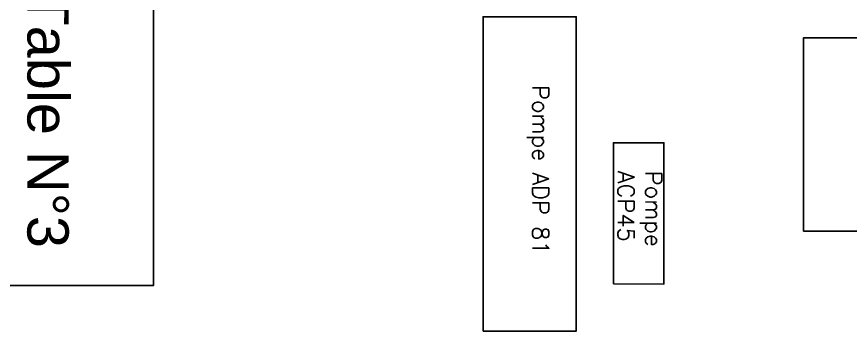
# Model space of a CAD drawing. Header units: millimetres. Extents: x -15291 to 293567, y -98510 to 49398.
# Drawn here: x 44216 to 47242, y 6042 to 7183 of the extents above; entities that cross this region are included whole.
import ezdxf

# ---------------------------------------------------------------- set-up
doc = ezdxf.new("R2010")
doc.units = ezdxf.units.MM
doc.header["$LTSCALE"] = 50
doc.header["$MEASUREMENT"] = 0
doc.linetypes.add('AUSGEZOGEN', pattern=[0])
doc.layers.get('0').update_dxf_attribs({"linetype": 'AUSGEZOGEN'})
doc.layers.add('EQUIP1', color=7, linetype='AUSGEZOGEN')
doc.styles.add('Arial', font='arial.ttf')

msp = doc.modelspace()

# ---------------------------------------------------------------- linework, layer by layer
for points in [[(45908.6, 6042.2), (45908.8, 7182.5), (46246.8, 7182.4), (46246.6, 6042.1)], [(46381.8, 6213.6), (46381.9, 6725.7), (46565.4, 6725.7), (46565.3, 6213.5)]]:
    msp.add_lwpolyline(points, close=True)
at = {"layer": 'EQUIP1'}
msp.add_lwpolyline([(43912.1, 7408), (43911.8, 6208), (44711.8, 6207.9), (44712.1, 7407.9)], close=True, dxfattribs=at)
at = {"layer": 'EQUIP1', "color": 0}
msp.add_lwpolyline([(47071.7, 6405.6), (47671.7, 6405.5), (47671.8, 7105.5), (47071.8, 7105.6)], close=True, dxfattribs=at)

# ---------------------------------------------------------------- texts
at = {"style": 'Arial'}
msp.add_text('Table N°3', height=150, rotation=269.9883, dxfattribs=at).set_placement((44254.7, 7278.1))
at = {"layer": 'EQUIP1', "char_height": 60, "attachment_point": 1, "rotation": 269.9883, "style": 'Arial'}
for s, insert, width in [('{\\Fsimplex|c0;Pompe ADP 81}', (46147.9, 6934.6), 698.304), ('{\\Fsimplex|c0;Pompe ACP45}', (46557.9, 6624), 305)]:
    msp.add_mtext(s, dxfattribs=dict(at, insert=insert, width=width))

doc.saveas('drawing.dxf')
